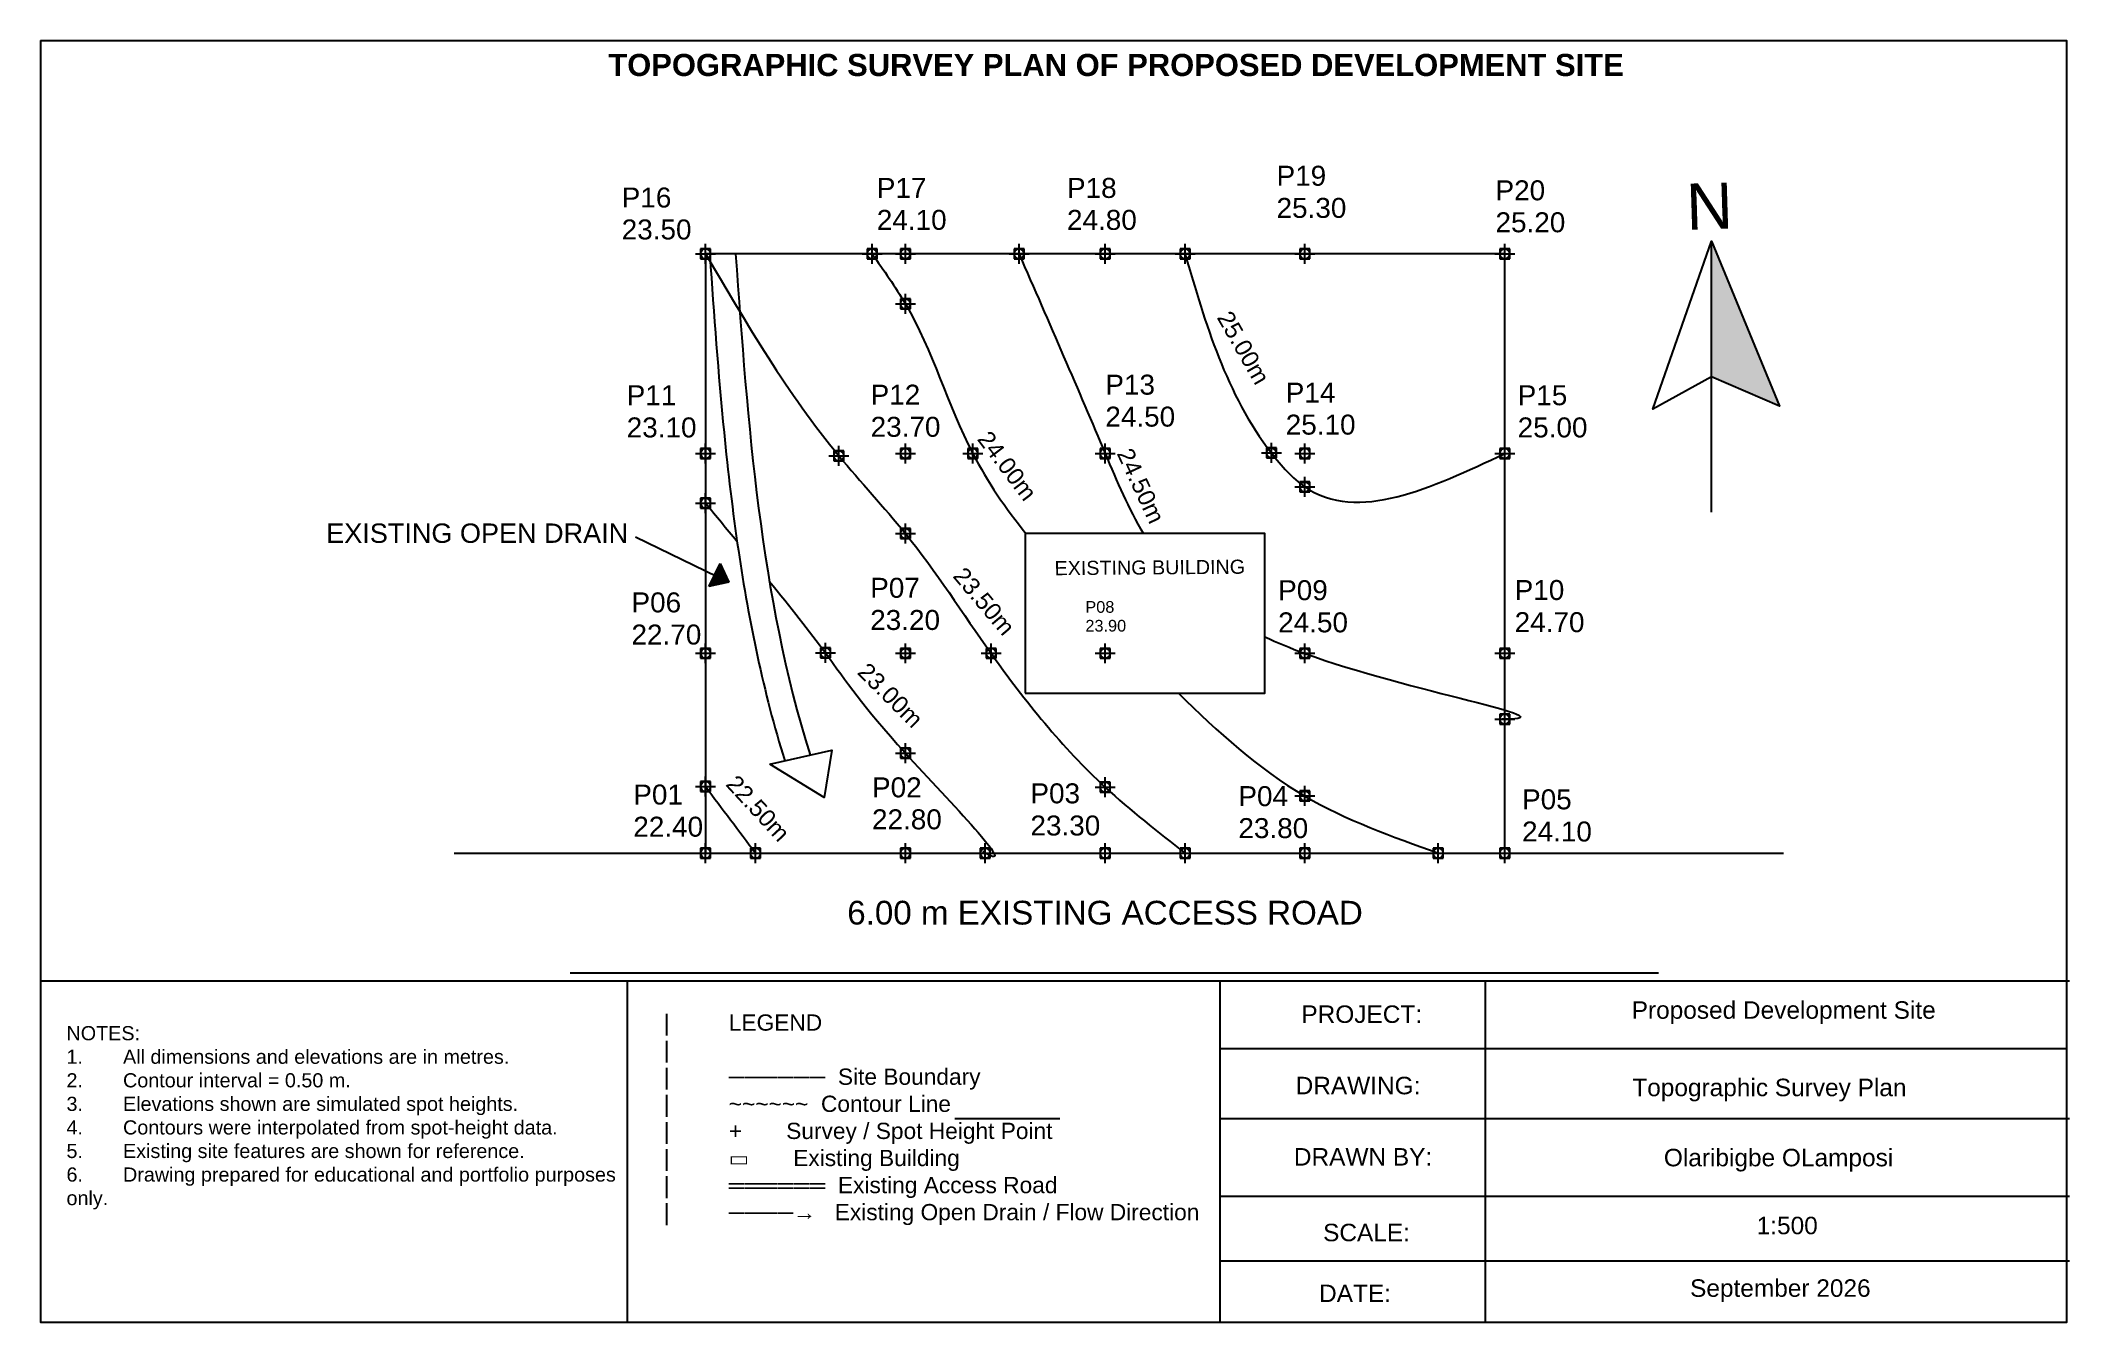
# Paper-space layout 'Layout1' of a CAD drawing. Header units: metres. Extents: x 1 to 406, y 0 to 257.
# The model-space entities are those that its viewports show. They can reach past a viewport. Long polylines and large blocks are cut down to what shows.
import ezdxf

# ---------------------------------------------------------------- set-up
doc = ezdxf.new("R2010")
doc.units = ezdxf.units.M
doc.header["$PDMODE"] = 98
doc.header["$PDSIZE"] = 0.5
for name, color, linetype in [('Building', 250, 'Continuous'), ('contour', 10, 'Continuous'), ('drainage', 131, 'Continuous'), ('Point', 7, 'Continuous'), ('TITLE_BLOCK', 7, 'Continuous')]:
    doc.layers.add(name, color=color, linetype=linetype)
doc.styles.get("Standard").update_dxf_attribs({"font": 'arial.ttf'})

msp = doc.modelspace()

# ---------------------------------------------------------------- hatches: boundary and pattern name
at = {"layer": 'Building'}
h = msp.add_hatch(color=256, dxfattribs=at)
h.dxf.hatch_style = 1
h.paths.add_polyline_path([(550.35, 1030.63), (550.35, 1023.85), (553.76, 1022.38)])
h = msp.add_hatch(color=256, dxfattribs=at)
h.dxf.hatch_style = 1
h.paths.add_polyline_path([(500.73, 1014.49), (500.44, 1013.91), (501.16, 1013.56)])
h.paths.add_polyline_path([(501.16, 1013.56), (500.44, 1013.91), (500.16, 1013.34)])
h = msp.add_hatch(dxfattribs=at)
h.set_pattern_fill('ANGLE', color=4)
h.set_pattern_definition([(0, (0, 0), (0, 6.985), [5.08, -1.905]), (90, (0, 0), (-6.985, 4e-16), [5.08, -1.905])])
h.paths.add_polyline_path([(506.32, 1005.15), (503.21, 1004.45), (505.94, 1002.79)])

# ---------------------------------------------------------------- linework, layer by layer
for p, q in [((500, 1030), (500, 1000)), ((496.49, 1015.83), (501.16, 1013.56)), ((500.16, 1013.34), (500.44, 1013.91)), ((501.16, 1013.56), (500.16, 1013.34)), ((500.44, 1013.91), (500.73, 1014.49)), ((500.73, 1014.49), (501.16, 1013.56)), ((487.41, 1000), (553.95, 1000)), ((493.22, 994), (547.7, 994))]:
    msp.add_line(p, q, dxfattribs=at)
msp.add_lwpolyline([(550.35, 1017.07), (550.35, 1030.63), (553.76, 1022.38), (550.35, 1023.85), (547.41, 1022.22), (550.35, 1030.63)], dxfattribs=at)
msp.add_lwpolyline([(516, 1008), (528, 1008), (528, 1016), (516, 1016)], close=True, dxfattribs=at)
at = {"layer": 'contour'}
for points in [[(500, 1030), (506.67, 1019.89), (510, 1016), (514.29, 1010), (520, 1003.3), (524, 1000)], [(524, 1030), (528.32, 1020.03), (530, 1018.33), (540, 1020)], [(500, 1003.33), (502.5, 1000)]]:
    msp.add_spline(points, degree=3, dxfattribs=at)
for points, knots in [([(508.33, 1030), (508.91, 1029.18), (511.1, 1026.13), (512.55, 1020.84), (515.02, 1017.26), (516.03, 1016)], [0, 0, 0, 0, 3.006476, 11.228818, 16.041823, 16.041823, 16.041823, 16.041823]), ([(515.69, 1030), (517.19, 1026.55), (519.38, 1021.53), (521.15, 1017.25), (521.92, 1016)], [0, 0, 0, 0, 10.889706, 15.844037, 15.844037, 15.844037, 15.844037]), ([(503.19, 1013.62), (504.24, 1012.32), (506.47, 1009.49), (508.59, 1006.23), (515.84, 998.9), (513.92, 1000.05), (513.88, 1000.08)], [4.731648, 4.731648, 4.731648, 4.731648, 9.604686, 16.021176, 22.4243, 22.572654, 22.572654, 22.572654, 22.572654]), ([(528, 1010.83), (528.61, 1010.54), (534, 1008.3), (543.52, 1006.69), (539.9, 1006.7), (539.85, 1006.7)], [23.551588, 23.551588, 23.551588, 23.551588, 25.031842, 35.562274, 35.710527, 35.710527, 35.710527, 35.710527]), ([(523.67, 1008), (525.63, 1006.07), (529.48, 1002.57), (534.37, 1000.82), (536.67, 1000)], [27.04734, 27.04734, 27.04734, 27.04734, 35.205759, 42.463065, 42.463065, 42.463065, 42.463065])]:
    msp.add_open_spline(points, degree=3, knots=knots, dxfattribs=at)
msp.add_open_spline([(500, 1017.52), (500.53, 1016.88), (501.05, 1016.24), (501.57, 1015.61)], degree=3, dxfattribs=at)
for p in [(500, 1030), (508.33, 1030), (515.69, 1030), (524, 1030), (510, 1027.5), (506.67, 1019.89), (513.37, 1020), (520, 1020), (528.32, 1020.03), (540, 1020), (530, 1018.33), (500, 1017.52), (510, 1016), (506, 1010.02), (514.29, 1010), (530, 1010), (540, 1006.7), (510, 1005), (500, 1003.33), (520, 1003.3), (530, 1002.86), (502.5, 1000), (514, 1000), (524, 1000), (536.67, 1000)]:
    msp.add_point(p, dxfattribs=at)
at = {"layer": 'drainage'}
msp.add_lwpolyline([(503.21, 1004.45), (506.32, 1005.15), (505.94, 1002.79), (503.21, 1004.45)], dxfattribs=at)
msp.add_open_spline([(500.21, 1029.91), (500.42, 1026.96), (500.63, 1024.01), (501.12, 1019.08), (501.35, 1017.11), (502.17, 1011.59), (502.89, 1008.07), (503.96, 1004.62)], degree=3, knots=[0, 0, 0, 0, 8.739909, 8.739909, 14.604617, 14.604617, 25.221242, 25.221242, 25.221242, 25.221242], dxfattribs=at)
msp.add_open_spline([(501.5, 1030), (502.11, 1021.47), (502.72, 1012.93), (505.23, 1004.91)], degree=3, dxfattribs=at)
at = {"layer": 'Point'}
msp.add_lwpolyline([(540, 1030), (500, 1030), (500, 1000), (540, 1000), (540, 1030)], dxfattribs=at)
for p in [(500, 1030), (510, 1030), (520, 1030), (530, 1030), (540, 1030), (500, 1020), (510, 1020), (520, 1020), (530, 1020), (540, 1020), (500, 1010), (510, 1010), (520, 1010), (530, 1010), (540, 1010), (500, 1000), (510, 1000), (520, 1000), (530, 1000), (540, 1000)]:
    msp.add_point(p, dxfattribs=at)

# ---------------------------------------------------------------- texts
at = {"char_height": 0.853, "attachment_point": 1}
for s, insert, rotation in [('25.00m', (526.31, 1027.24), 299.7667), ('24.00m', (514.24, 1021.23), 307.1777), ('24.50m', (521.34, 1020.37), 295.0009), ('23.50m', (512.99, 1014.4), 310.1488), ('23.00m', (508.15, 1009.61), 315.0622), ('22.50m', (501.59, 1003.99), 312.7743)]:
    msp.add_mtext_dynamic_manual_height_columns(s, width=5.7232, gutter_width=4.26, heights=[0], dxfattribs=dict(at, insert=insert, rotation=rotation))
at = {"layer": 'Building'}
for s, height, rotation, p in [('N', 2.31, 181.7552, (551.38, 1033.58)), ('EXISTING BUILDING', 0.7062, 0.4517, (517.47, 1013.91))]:
    msp.add_text(s, height=height, rotation=rotation, dxfattribs=at).set_placement(p)
at = {"layer": 'Building', "attachment_point": 1}
for s, width, gutter_width, insert, char_height in [('{\\fArial|b1|i0|c0|p34;TOPOGRAPHIC SURVEY PLAN OF PROPOSED DEVELOPMENT SITE}', 57.2829, 5.54, (495.13, 1040.01), 1.1082), ('EXISTING OPEN DRAIN', 16.9161, 4.84, (481.01, 1016.5), 0.9689), ('6.00 m EXISTING ACCESS ROAD', 30.227, 5.94, (507.09, 997.61), 1.1875)]:
    msp.add_mtext_dynamic_manual_height_columns(s, width=width, gutter_width=gutter_width, heights=[0], dxfattribs=dict(at, insert=insert, char_height=char_height))
at = {"layer": 'Point'}
for s, height, p in [('P19', 1, (528.58, 1033.41)), ('P16', 1, (495.8, 1032.32)), ('P17', 1, (508.57, 1032.8)), ('P18', 1, (518.09, 1032.8)), ('P20', 1, (539.54, 1032.68)), ('24.10', 1, (508.57, 1031.2)), ('24.80', 1, (518.09, 1031.2)), ('25.30', 1, (528.58, 1031.8)), ('25.20', 1, (539.54, 1031.08)), ('23.50', 1, (495.8, 1030.72)), ('P13', 1, (520.01, 1022.95)), ('P11', 1, (496.05, 1022.42)), ('P12', 1, (508.26, 1022.45)), ('P14', 1, (529.04, 1022.55)), ('P15', 1, (540.65, 1022.42)), ('23.10', 1, (496.05, 1020.81)), ('23.70', 1, (508.26, 1020.84)), ('24.50', 1, (520.01, 1021.35)), ('25.10', 1, (529.04, 1020.95)), ('25.00', 1, (540.65, 1020.81)), ('P07', 1, (508.24, 1012.78)), ('P09', 1, (528.66, 1012.66)), ('P10', 1, (540.5, 1012.67)), ('P06', 1, (496.29, 1012.05)), ('P08', 0.584, (519.01, 1012.03)), ('23.20', 1, (508.24, 1011.17)), ('23.90', 0.584, (519.01, 1011.09)), ('24.50', 1, (528.66, 1011.05)), ('24.70', 1, (540.5, 1011.06)), ('22.70', 1, (496.29, 1010.44)), ('P01', 1, (496.38, 1002.43)), ('P02', 1, (508.33, 1002.79)), ('P03', 1, (516.26, 1002.49)), ('P04', 1, (526.67, 1002.35)), ('P05', 1, (540.87, 1002.19)), ('22.40', 1, (496.38, 1000.82)), ('22.80', 1, (508.33, 1001.19)), ('23.30', 1, (516.26, 1000.88)), ('23.80', 1, (526.67, 1000.75)), ('24.10', 1, (540.87, 1000.58))]:
    msp.add_text(s, height=height, dxfattribs=at).set_placement(p)

psp = doc.layouts.get("Layout1")

# ---------------------------------------------------------------- linework, layer by layer
for p, q in [((0.61, 68.59), (406.13, 68.59)), ((117.82, 68.59), (117.82, 0.3)), ((236.3, 68.59), (236.3, 0.48)), ((289.37, 68.59), (289.37, 0.3)), ((236.3, 55.04), (405.61, 55.04))]:
    psp.add_line(p, q)
psp.add_lwpolyline([(0.57, 256.57), (405.53, 256.57), (405.53, 0.3), (0.61, 0.3), (0.61, 256.57)])
at = {"layer": 'TITLE_BLOCK'}
for p, q in [((405.53, 68.59), (405.53, 0.48)), ((183.31, 41.08), (204.29, 41.08)), ((236.3, 41.08), (406.13, 41.08)), ((236.3, 25.56), (406.13, 25.56)), ((236.3, 12.64), (406.13, 12.64))]:
    psp.add_line(p, q, dxfattribs=at)

# ---------------------------------------------------------------- texts
psp.add_text('DRAWING:', height=3.494).set_placement((251.45, 45.91))
for s, height, p in [('PROJECT:', 3.494, (252.6, 60.18)), ('Proposed Development Site', 3.4945, (318.63, 61.01)), ('Topographic Survey Plan', 3.4945, (318.75, 45.53)), ('DRAWN BY:', 3.494, (251.1, 31.66)), ('Olaribigbe OLamposi', 3.4945, (325.06, 31.51)), ('1:500', 3.494, (343.61, 17.93)), ('SCALE:', 3.494, (256.94, 16.53)), ('September 2026', 3.4945, (330.3, 5.42)), ('DATE:', 3.494, (256.14, 4.37))]:
    psp.add_text(s, height=height, dxfattribs=at).set_placement(p)
at = {"layer": 'TITLE_BLOCK', "insert": (125.15, 61.88), "char_height": 3.2486, "attachment_point": 1}
psp.add_mtext('|^ILEGEND\\P|^I\\P|^I──────  Site Boundary\\P|^I~~~~~~  Contour Line\\P|^I+       Survey / Spot Height Point\\P|^I▭       Existing Building\\P|^I══════  Existing Access Road\\P|^I────→   Existing Open Drain / Flow Direction', dxfattribs=at)
at = {"layer": 'TITLE_BLOCK', "insert": (5.75, 59.54), "char_height": 2.8254, "width": 112.2944, "attachment_point": 1}
psp.add_mtext('NOTES:\\P1.^IAll dimensions and elevations are in metres.\\P2.^IContour interval = 0.50 m.\\P3.^IElevations shown are simulated spot heights.\\P4.^IContours were interpolated from spot-height data.\\P5.^IExisting site features are shown for reference.\\P6.^IDrawing prepared for educational and portfolio purposes only.', dxfattribs=at)

# ---------------------------------------------------------------- viewports
at = {"layer": 'Building'}
psp.add_viewport(center=(203.07, 162.58), size=(404.92, 187.9837), view_center_point=(517.42, 1017.14), view_height=47.074, dxfattribs=at)

doc.saveas('drawing.dxf')
